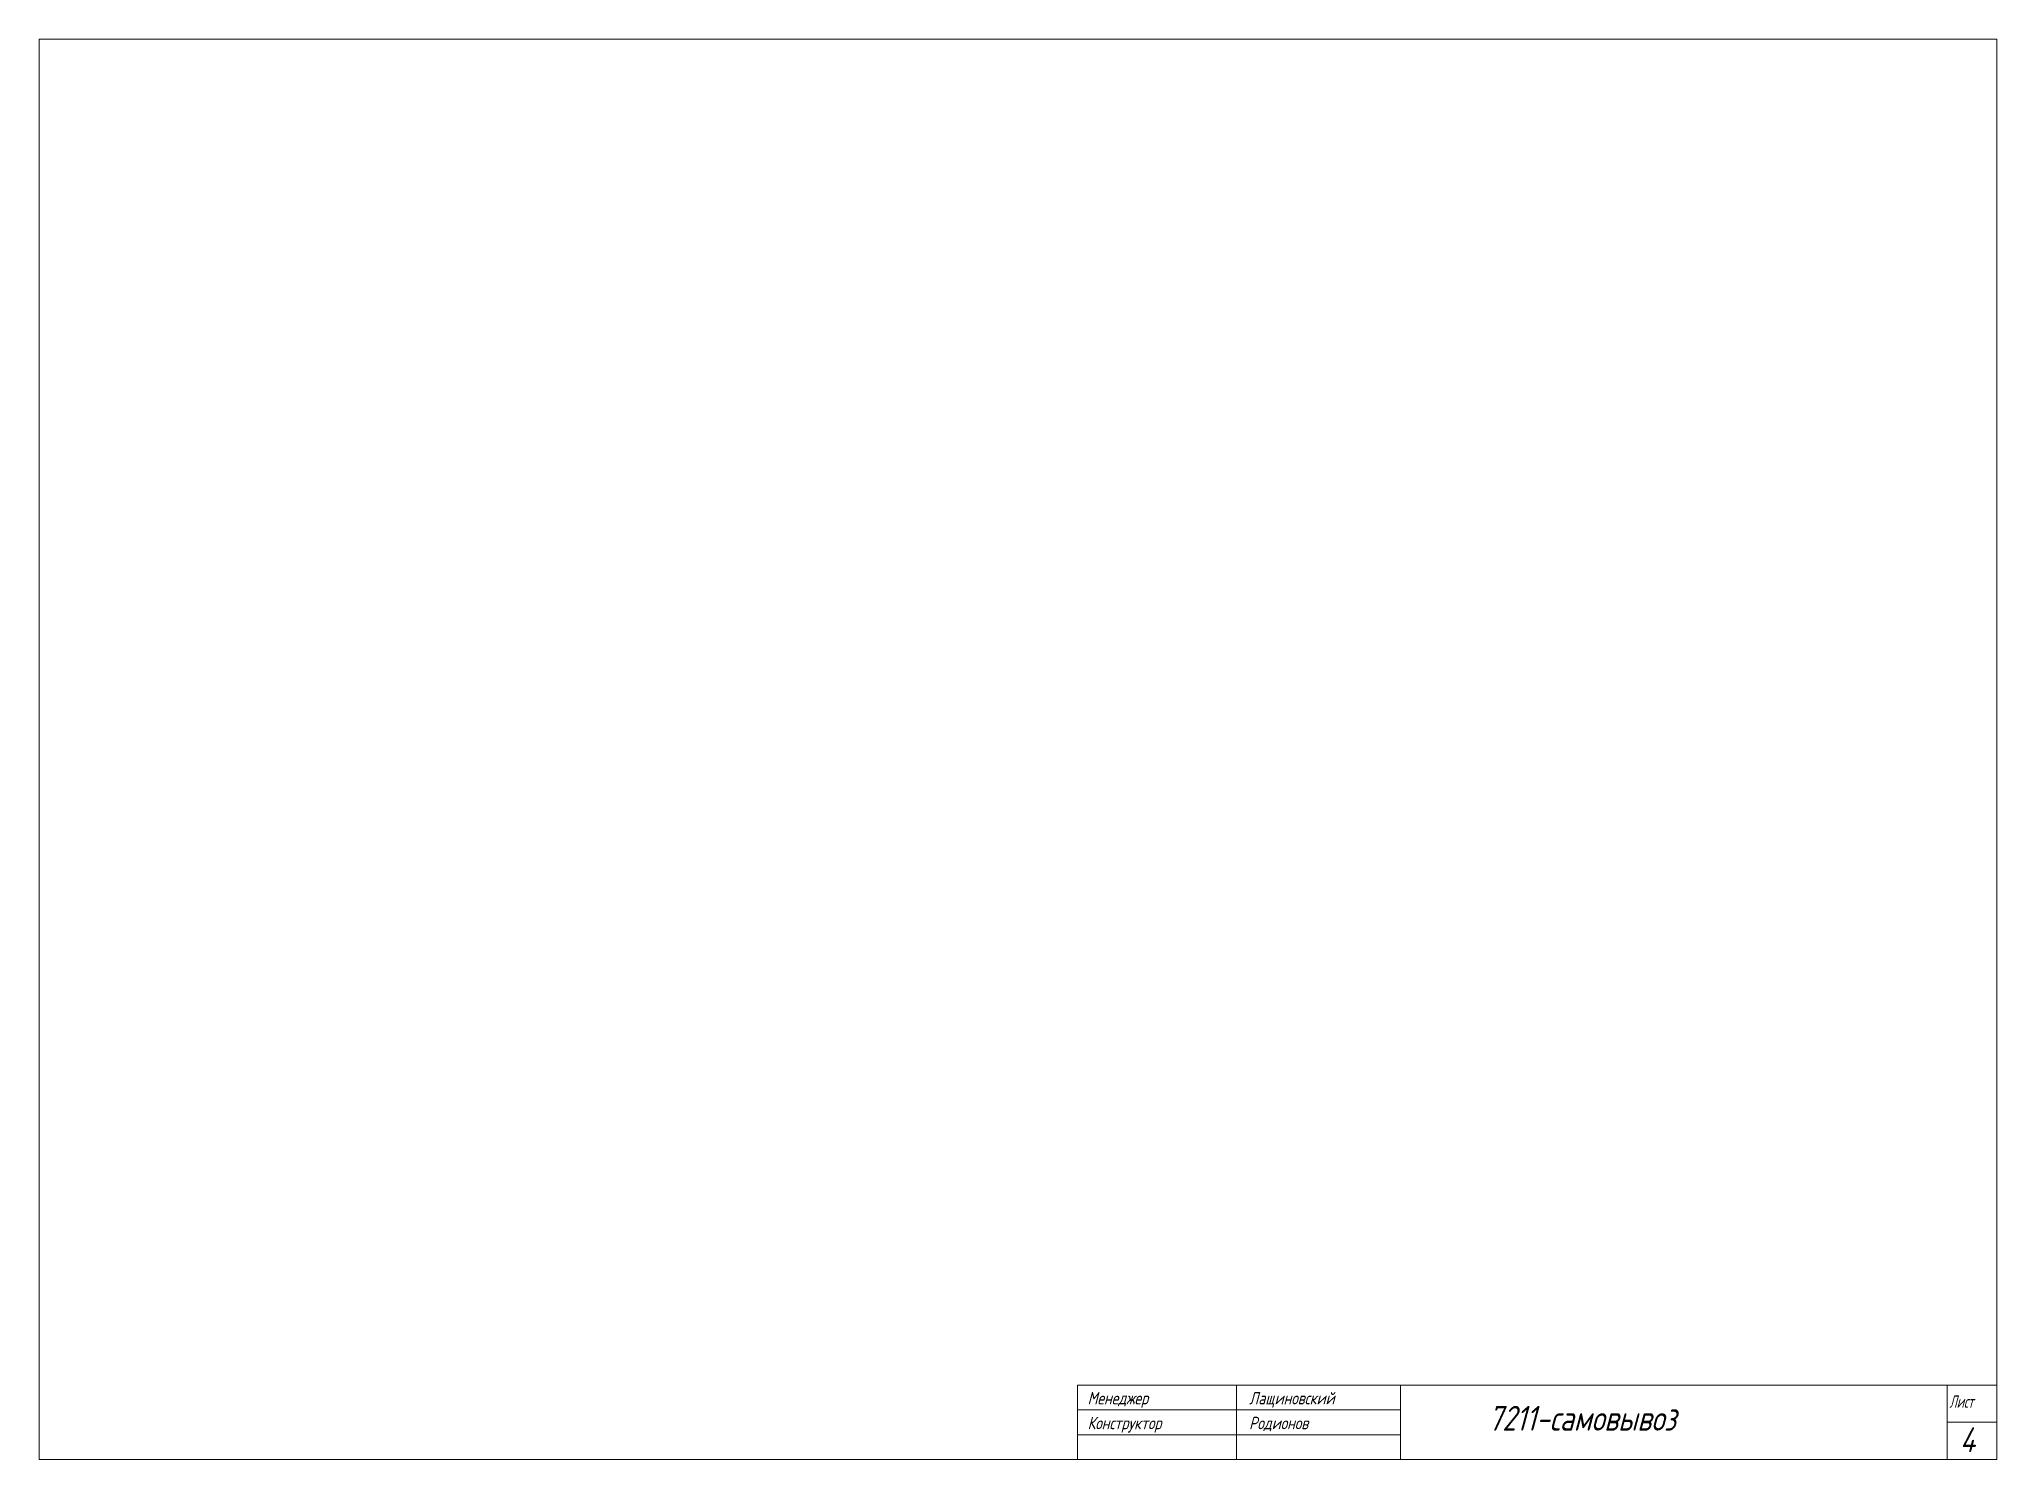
# Paper-space layout '1' of a CAD drawing. Header units: millimetres. Extents: x 465 to 859, y 154 to 439.
import ezdxf

# ---------------------------------------------------------------- set-up
doc = ezdxf.new("R2010")
doc.units = ezdxf.units.MM
doc.layers.add('2d тонкие', color=7, linetype='Continuous', lineweight=20)
doc.styles.add('ГОСТ 10', font='CS_Gost2304.shx', dxfattribs={"oblique": 15, "height": 10})
doc.styles.add('ГОСТ 2.5', font='CS_Gost2304.shx', dxfattribs={"oblique": 15, "height": 2.5})
doc.styles.add('ГОСТ 5', font='CS_Gost2304.shx', dxfattribs={"oblique": 15, "height": 5})

psp = doc.layouts.new('1')

# ---------------------------------------------------------------- linework, layer by layer
at = {"layer": '2d тонкие'}
for p, q in [((858.97, 168.56), (673.97, 168.56)), ((673.97, 168.56), (673.97, 153.51)), ((673.97, 168.56), (738.97, 168.56)), ((705.97, 168.56), (705.97, 153.56)), ((738.97, 168.56), (738.97, 153.56)), ((848.97, 168.56), (848.97, 153.56)), ((673.97, 163.56), (738.97, 163.56)), ((673.97, 158.56), (738.97, 158.56)), ((848.97, 161.06), (858.97, 161.06))]:
    psp.add_line(p, q, dxfattribs=at)
psp.add_lwpolyline([(465.02, 439.43), (858.97, 439.43), (858.97, 153.56), (465.02, 153.56)], close=True, dxfattribs=at)

# ---------------------------------------------------------------- texts
at = {"layer": '2d тонкие', "style": 'ГОСТ 2.5', "oblique": 15, "width": 0.8}
psp.add_text('Лист', height=2.5, dxfattribs=at).set_placement((849.42, 163.99))
at = {"layer": '2d тонкие', "style": 'ГОСТ 10', "oblique": 15}
psp.add_text('7211-самовывоз', height=5, dxfattribs=at).set_placement((756.62, 159.38))
at = {"layer": '2d тонкие', "attachment_point": 1}
for s, width, gutter_width, insert, char_height, style in [('Менеджер', 25.4555, 50, (676, 167.17), 2.5, 'ГОСТ 2.5'), ('Лащиновский', 25.4555, 50, (708.5, 167.17), 2.5, 'ГОСТ 2.5'), ('Конструктор', 25.4555, 50, (676, 162.17), 2.5, 'ГОСТ 2.5'), ('Родионов', 25.4555, 50, (708.5, 162.17), 2.5, 'ГОСТ 2.5'), ('4', 6.5595, 25, (851.53, 160.06), 5, 'ГОСТ 5')]:
    psp.add_mtext_dynamic_manual_height_columns(s, width=width, gutter_width=gutter_width, heights=[0], dxfattribs=dict(at, insert=insert, char_height=char_height, style=style))

doc.saveas('drawing.dxf')
